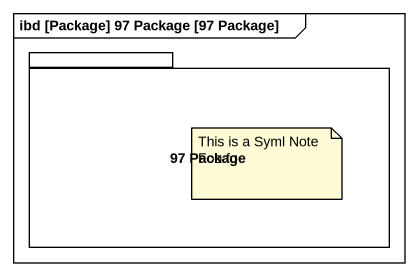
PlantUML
@startuml
mainframe ibd [Package] 97 Package [97 Package]
package "97 Package" as p97_Package {
}
note as N1
  This is a Syml Note Foo fo
end note
@enduml
